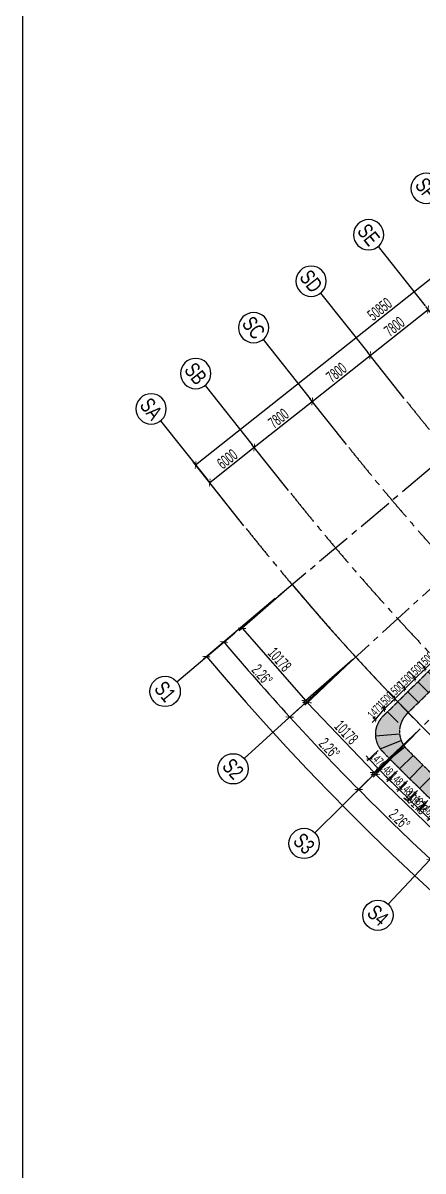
# Model space of a CAD drawing. Extents: x -668578 to 2331563, y -1202445 to 1620273.
# Drawn here: x 1772563 to 1814755, y 61994 to 183210 of the extents above; entities that cross this region are included whole.
import ezdxf
from ezdxf.enums import TextEntityAlignment as Align

# ---------------------------------------------------------------- set-up
doc = ezdxf.new("R2010")
doc.units = 0
doc.linetypes.add('CENTER2', pattern=[28.575000000000003, 19.05, -3.175, 3.175, -3.175])
doc.linetypes.add('DASH', pattern=[0.35, 0.25, -0.1])
doc.layers.get('0').update_dxf_attribs({"color": 8})
doc.layers.get('Defpoints').update_dxf_attribs({"color": 8})
for name, color, linetype in [('#填充层', 8, 'Continuous'), ('#幕墙线-平面', 8, 'Continuous'), ('#标注', 8, 'Continuous'), ('#轴线', 8, 'CENTER2'), ('C-SHET-SHBD', 8, 'Continuous'), ('dim', 8, 'Continuous')]:
    doc.layers.add(name, color=color, linetype=linetype)
doc.styles.add('JHZX', font='jrs.shx', dxfattribs={"width": 0.6, "bigfont": 'jhz.shx'})
doc.styles.add('XD2008', font='xd-hzs.shx', dxfattribs={"width": 0.7, "bigfont": 'xd-hztxt.shx'})
doc.dimstyles.new('JZBZ-300', dxfattribs={"dimscale": 300, "dimtxt": 3, "dimasz": 1.5, "dimexe": 1, "dimexo": 1, "dimgap": 0.5, "dimtad": 1, "dimdec": 0, "dimdsep": 46, "dimtxsty": 'JHZX', "dimblk1": 'ARCHTICK', "dimblk2": 'ARCHTICK', "dimsah": 1, "dimcen": 0, "dimclrd": 1, "dimclre": 1, "dimclrt": 2, "dimazin": 2, "dimtfac": 1, "dimtdec": 0, "dimtix": 1, "dimtmove": 0, "dimatfit": 3, "dimfxl": 0, "dimtolj": 1, "dimlwd": -1, "dimlwe": -1, "dimarcsym": 0})
doc.dimstyles.new('JZBZ-400', dxfattribs={"dimscale": 400, "dimtxt": 3, "dimasz": 1.5, "dimexe": 1, "dimexo": 1, "dimgap": 0.5, "dimtad": 1, "dimdec": 0, "dimdsep": 46, "dimtxsty": 'JHZX', "dimblk1": 'ARCHTICK', "dimblk2": 'ARCHTICK', "dimsah": 1, "dimcen": 0, "dimclrd": 1, "dimclre": 1, "dimclrt": 2, "dimazin": 2, "dimtfac": 1, "dimtdec": 0, "dimtix": 1, "dimtmove": 0, "dimatfit": 3, "dimfxl": 0, "dimtolj": 1, "dimlwd": -1, "dimlwe": -1, "dimarcsym": 0})

# ---------------------------------------------------------------- blocks, each defined once
blk = doc.blocks.new('_ARCHTICK')
at = {"color": 0, "linetype": 'ByBlock', "const_width": 0.15}
blk.add_lwpolyline([(-0.5, -0.5), (0.5, 0.5)], dxfattribs=at)
blk = doc.blocks.new('*D2939')
at = {"layer": '#标注', "ltscale": 300, "transparency": 16777216}
for p, q in [((-1772.791618300945, -1481.365197545436), (-9341.748198340536, -7862.657879242006)), ((165913.7732030131, -92055.65823940704), (164727.0996400029, -101884.2800072265))]:
    blk.add_line(p, q, dxfattribs=at)
blk.add_arc((197092.1482162317, 166179.1797920645), 269610.2124900237, 220.1338192809485, 263.1156299250187, dxfattribs=at)
at = {"layer": 'Defpoints', "color": 0, "ltscale": 300, "transparency": 16777216}
for p in [(197092.1482162317, 166179.1797920645), (-1466.975190824596, -1223.535190204158), (40379.67516651106, -53208.30268940322), (165961.7196095993, -91658.54220838404)]:
    blk.add_point(p, dxfattribs=at)
at = {"layer": '#标注', "ltscale": 300, "transparency": 16777216, "xscale": 600, "yscale": 600, "zscale": 600}
for p, rotation in [((-9035.931770864163, -7604.827871900749), 130.1338192809485), ((164775.0460465892, -101487.1639762035), 353.1156299250187)]:
    blk.add_blockref('_ARCHTICK', p, dxfattribs=dict(at, rotation=rotation))
at = {"layer": '#标注', "ltscale": 300, "transparency": 16777216, "insert": (69341.55334645722, -70334.48968467087), "char_height": 1200, "attachment_point": 5, "rotation": 331.6247246029835, "style": 'JHZX'}
blk.add_mtext('\\A1;42.98°', dxfattribs=at)
blk = doc.blocks.new('*D2940')
at = {"layer": '#标注', "ltscale": 300, "transparency": 16777216}
for p, q in [((-1772.791618300484, -1481.36519754543), (-7506.849633482343, -6315.677835194451)), ((5000.189665492991, -9200.414521944796), (-538.57667258722, -14257.29769759309))]:
    blk.add_line(p, q, dxfattribs=at)
blk.add_arc((197092.1482162338, 166179.1797920594), 267210.212490022, 220.1338192809474, 222.3960200208107, dxfattribs=at)
at = {"layer": 'Defpoints', "color": 0, "ltscale": 300, "transparency": 16777216}
for p in [(197092.1482162338, 166179.1797920594), (-1466.97519082413, -1223.535190204158), (-4916.603045474355, -8731.54621594742), (5295.590536857255, -8930.714085910235)]:
    blk.add_point(p, dxfattribs=at)
at = {"layer": '#标注', "ltscale": 300, "transparency": 16777216, "xscale": 600, "yscale": 600, "zscale": 600}
for p, rotation in [((-7201.03320600605, -6057.847827853118), 130.1338192809474), ((-243.1758012229147, -13987.59726155857), 312.3960200208107)]:
    blk.add_blockref('_ARCHTICK', p, dxfattribs=dict(at, rotation=rotation))
at = {"layer": '#标注', "ltscale": 300, "transparency": 16777216, "insert": (-3159.907442118553, -9529.429910433075), "char_height": 1200, "attachment_point": 5, "rotation": 311.2649196508791, "style": 'JHZX'}
blk.add_mtext('\\A1;2.26°', dxfattribs=at)
blk = doc.blocks.new('*D2941')
at = {"layer": '#标注', "ltscale": 300, "transparency": 16777216}
for p, q in [((5000.189665492993, -9200.414521945035), (-538.5766725871081, -14257.29769759332)), ((12072.5833482142, -16646.10089322484), (6737.741923779905, -21917.67247825932))]:
    blk.add_line(p, q, dxfattribs=at)
blk.add_arc((197092.1482162341, 166179.1797920626), 267210.2124900245, 222.3960200208112, 224.6582207606717, dxfattribs=at)
at = {"layer": 'Defpoints', "color": 0, "ltscale": 300, "transparency": 16777216}
for p in [(197092.1482162341, 166179.1797920626), (5295.590536857257, -8930.714085910467), (2145.011806966812, -16569.0395283744), (12357.10822418402, -16364.95040868967)]:
    blk.add_point(p, dxfattribs=at)
at = {"layer": '#标注', "ltscale": 300, "transparency": 16777216, "xscale": 600, "yscale": 600, "zscale": 600}
for p, rotation in [((-243.1758012228811, -13987.59726155869), 132.3960200208112), ((7022.266799749654, -21636.52199372415), 314.6582207606716)]:
    blk.add_blockref('_ARCHTICK', p, dxfattribs=dict(at, rotation=rotation))
at = {"layer": '#标注', "ltscale": 300, "transparency": 16777216, "insert": (3931.832874669648, -17296.96006303509), "char_height": 1200, "attachment_point": 5, "rotation": 313.52712039074146, "style": 'JHZX'}
blk.add_mtext('\\A1;2.26°', dxfattribs=at)
blk = doc.blocks.new('*D2925')
at = {"layer": '#标注', "ltscale": 300, "transparency": 16777216}
for p, q in [((12072.58334821419, -16646.10089322484), (6737.741923780196, -21917.67247825892)), ((19433.36113347262, -23806.81446511327), (14310.75987008788, -29284.85757341064))]:
    blk.add_line(p, q, dxfattribs=at)
blk.add_arc((197092.1482162357, 166179.1797920601), 267210.2124900233, 224.658220760671, 226.9204201115836, dxfattribs=at)
at = {"layer": 'Defpoints', "color": 0, "ltscale": 300, "transparency": 16777216}
for p in [(197092.1482162357, 166179.1797920601), (12357.10822418402, -16364.95040868968), (9510.48786645638, -24121.68294740164), (19706.56653418648, -23514.65216600406)]:
    blk.add_point(p, dxfattribs=at)
at = {"layer": '#标注', "ltscale": 300, "transparency": 16777216, "xscale": 600, "yscale": 600, "zscale": 600}
for p, rotation in [((7022.266799749959, -21636.52199372371), 134.658220760671), ((14583.96527080165, -28992.69527430135), 316.9204201115836)]:
    blk.add_blockref('_ARCHTICK', p, dxfattribs=dict(at, rotation=rotation))
at = {"layer": '#标注', "ltscale": 300, "transparency": 16777216, "insert": (11324.64851611382, -24778.50498167348), "char_height": 1200, "attachment_point": 5, "rotation": 315.7893204361273, "style": 'JHZX'}
blk.add_mtext('\\A1;2.26°', dxfattribs=at)
blk = doc.blocks.new('*D2967')
at = {"layer": '#标注', "ltscale": 300, "transparency": 16777216}
for p, q in [((-10181.7225007313, 12646.32516724338), (29647.64047874946, 44258.73324775231)), ((34745.41326759261, 37835.90578466697), (29398.96863544162, 44572.04190442473)), ((-5083.949711888151, 6223.497704158042), (-10430.39434403914, 12959.63382391581))]:
    blk.add_line(p, q, dxfattribs=at)
at = {"layer": 'Defpoints', "color": 0, "ltscale": 300, "transparency": 16777216}
for p in [(29647.64047874946, 44258.73324775231), (34994.08511090045, 37522.59712799455), (-4835.277868580306, 5910.189047485619)]:
    blk.add_point(p, dxfattribs=at)
at = {"layer": '#标注', "ltscale": 300, "transparency": 16777216, "xscale": 600, "yscale": 600, "zscale": 600}
for p, rotation in [((29647.64047874946, 44258.73324775231), 38.4388923763239), ((-10181.7225007313, 12646.32516724338), 218.4388923763239)]:
    blk.add_blockref('_ARCHTICK', p, dxfattribs=dict(at, rotation=rotation))
at = {"layer": '#标注', "ltscale": 300, "transparency": 16777216, "insert": (9235.615302393393, 29079.1465208427), "char_height": 1200, "attachment_point": 5, "rotation": 38.4388923763239, "style": 'JHZX'}
blk.add_mtext('\\A1;50850', dxfattribs=at)
blk = doc.blocks.new('*D2968')
at = {"layer": '#标注', "ltscale": 300, "transparency": 16777216}
for p, q in [((-384.3198618018578, 9953.575353775379), (-4238.733434107507, 14809.85953350085)), ((-8689.691440885956, 10766.47322721086), (-3990.061590799665, 14496.55087682843)), ((-5083.949711888148, 6223.497704157811), (-8938.363284193798, 11079.78188388328))]:
    blk.add_line(p, q, dxfattribs=at)
at = {"layer": 'Defpoints', "color": 0, "ltscale": 300, "transparency": 16777216}
for p in [(-3990.061590799665, 14496.55087682843), (-135.6480184940156, 9640.266697102954), (-4835.277868580306, 5910.189047485386)]:
    blk.add_point(p, dxfattribs=at)
at = {"layer": '#标注', "ltscale": 300, "transparency": 16777216, "xscale": 600, "yscale": 600, "zscale": 600}
for p, rotation in [((-3990.061590799665, 14496.55087682843), 38.43889237632348), ((-8689.691440885956, 10766.47322721086), 218.4388923763235)]:
    blk.add_blockref('_ARCHTICK', p, dxfattribs=dict(at, rotation=rotation))
at = {"layer": '#标注', "ltscale": 300, "transparency": 16777216, "insert": (-6837.220202458495, 13258.12936536449), "char_height": 1200, "attachment_point": 5, "rotation": 38.43889237632347, "style": 'JHZX'}
blk.add_mtext('\\A1;6000', dxfattribs=at)
blk = doc.blocks.new('*D2969')
at = {"layer": '#标注', "ltscale": 300, "transparency": 16777216}
for p, q in [((5725.198943310833, 14802.67629827859), (1870.785371005606, 19658.96047800357)), ((-3990.061590799243, 14496.55087682793), (2119.457214313446, 19345.65182133114)), ((-384.3198618018578, 9953.575353775383), (-4238.733434107084, 14809.85953350035))]:
    blk.add_line(p, q, dxfattribs=at)
at = {"layer": 'Defpoints', "color": 0, "ltscale": 300, "transparency": 16777216}
for p in [(2119.457214313446, 19345.65182133114), (5973.870786618674, 14489.36764160617), (-135.6480184940165, 9640.266697102956)]:
    blk.add_point(p, dxfattribs=at)
at = {"layer": '#标注', "ltscale": 300, "transparency": 16777216, "xscale": 600, "yscale": 600, "zscale": 600}
for p, rotation in [((2119.457214313446, 19345.65182133114), 38.43889237632329), ((-3990.061590799243, 14496.55087682793), 218.4388923763233)]:
    blk.add_blockref('_ARCHTICK', p, dxfattribs=dict(at, rotation=rotation))
at = {"layer": '#标注', "ltscale": 300, "transparency": 16777216, "insert": (-1432.645874858579, 17547.71866242438), "char_height": 1200, "attachment_point": 5, "rotation": 38.43889237632329, "style": 'JHZX'}
blk.add_mtext('\\A1;7800', dxfattribs=at)
blk = doc.blocks.new('*D2970')
at = {"layer": '#标注', "ltscale": 300, "transparency": 16777216}
for p, q in [((11834.71774842329, 19651.77724278179), (7980.304176116138, 24508.061422509)), ((2119.457214311526, 19345.65182133337), (8228.976019423986, 24194.75276583658)), ((5725.198943310824, 14802.67629827858), (1870.785371003678, 19658.96047800579))]:
    blk.add_line(p, q, dxfattribs=at)
at = {"layer": 'Defpoints', "color": 0, "ltscale": 300, "transparency": 16777216}
for p in [(8228.976019423986, 24194.75276583658), (12083.38959173113, 19338.46858610937), (5973.870786618671, 14489.36764160616)]:
    blk.add_point(p, dxfattribs=at)
at = {"layer": '#标注', "ltscale": 300, "transparency": 16777216, "xscale": 600, "yscale": 600, "zscale": 600}
for p, rotation in [((8228.976019423986, 24194.75276583658), 38.43889237632435), ((2119.457214311526, 19345.65182133337), 218.4388923763243)]:
    blk.add_blockref('_ARCHTICK', p, dxfattribs=dict(at, rotation=rotation))
at = {"layer": '#标注', "ltscale": 300, "transparency": 16777216, "insert": (4676.872930252057, 22396.81960692981), "char_height": 1200, "attachment_point": 5, "rotation": 38.438892376324354, "style": 'JHZX'}
blk.add_mtext('\\A1;7800', dxfattribs=at)
blk = doc.blocks.new('*D2971')
at = {"layer": '#标注', "ltscale": 300, "transparency": 16777216}
for p, q in [((17944.23655353458, 24500.87818728408), (14089.82298122892, 29357.16236700961)), ((8228.976019425238, 24194.7527658349), (14338.49482453676, 29043.85371033718)), ((11834.71774842306, 19651.7772427818), (7980.304176117395, 24508.06142250733))]:
    blk.add_line(p, q, dxfattribs=at)
at = {"layer": 'Defpoints', "color": 0, "ltscale": 300, "transparency": 16777216}
for p in [(14338.49482453676, 29043.85371033718), (18192.90839684242, 24187.56953061165), (12083.3895917309, 19338.46858610937)]:
    blk.add_point(p, dxfattribs=at)
at = {"layer": '#标注', "ltscale": 300, "transparency": 16777216, "xscale": 600, "yscale": 600, "zscale": 600}
for p, rotation in [((14338.49482453676, 29043.85371033718), 38.43889237632325), ((8228.976019425238, 24194.7527658349), 218.4388923763233)]:
    blk.add_blockref('_ARCHTICK', p, dxfattribs=dict(at, rotation=rotation))
at = {"layer": '#标注', "ltscale": 300, "transparency": 16777216, "insert": (10786.39173536532, 27245.9205514309), "char_height": 1200, "attachment_point": 5, "rotation": 38.43889237632325, "style": 'JHZX'}
blk.add_mtext('\\A1;7800', dxfattribs=at)
blk = doc.blocks.new('*U2924')
at = {"linetype": 'ByBlock'}
blk.add_line((-8.960830237663566e-17, -20), (0, 0), dxfattribs=at)
blk.add_circle((0, -24), 4, dxfattribs=at)
at = {"color": 253, "linetype": 'ByBlock', "style": 'JHZX', "width": 0.75}
blk.add_attdef('AXES', text='', height=4, dxfattribs=at).set_placement((0, -24), align=Align.MIDDLE_CENTER)
blk = doc.blocks.new('*U2976')
at = {"linetype": 'ByBlock'}
blk.add_line((20, 4.898587196589413e-16), (0, 0), dxfattribs=at)
blk.add_circle((24, 0), 4, dxfattribs=at)
at = {"color": 253, "linetype": 'ByBlock', "style": 'JHZX', "width": 0.75}
blk.add_attdef('AXES', text='', height=4, dxfattribs=at).set_placement((23.99999999999997, 0), align=Align.MIDDLE_CENTER)
blk = doc.blocks.new('*D2993')
at = {"layer": '#标注', "transparency": 16777216}
for p, q in [((-148086.3269774891, 997.371391542416), (-153163.7283175639, -3825.436480834556)), ((-152873.7079118185, -3549.958415915971), (-145864.1566669238, -10929.54015044832)), ((-141076.7757325943, -6382.210342989929), (-146154.1770726692, -11205.0182153669))]:
    blk.add_line(p, q, dxfattribs=at)
at = {"layer": 'Defpoints', "color": 0, "transparency": 16777216}
for p in [(-147796.3065717437, 1272.849456460986), (-140786.7553268489, -6106.732278071358), (-145864.1566669238, -10929.54015044832)]:
    blk.add_point(p, dxfattribs=at)
at = {"layer": '#标注', "transparency": 16777216, "xscale": 600, "yscale": 600, "zscale": 600}
for p, rotation in [((-152873.7079118185, -3549.958415915971), 133.526908208765), ((-145864.1566669238, -10929.54015044832), 313.526908208765)]:
    blk.add_blockref('_ARCHTICK', p, dxfattribs=dict(at, rotation=rotation))
at = {"layer": '#标注', "transparency": 16777216, "insert": (-148788.8914778804, -6688.793153344988), "char_height": 1200, "attachment_point": 5, "rotation": 313.52690820876495, "style": 'JHZX'}
blk.add_mtext('\\A1;10178', dxfattribs=at)
blk = doc.blocks.new('*D3024')
at = {"layer": '#标注', "transparency": 16777216}
for p, q in [((-141065.6748181602, -6393.444533419213), (-145948.7319096673, -11412.92992368803)), ((-145669.812418356, -11126.21766834019), (-138374.4067133897, -18223.33615624735)), ((-133770.269113194, -13490.56302132637), (-138653.326204701, -18510.04841159519))]:
    blk.add_line(p, q, dxfattribs=at)
at = {"layer": 'Defpoints', "color": 0, "transparency": 16777216}
for p in [(-140786.7553268489, -6106.732278071373), (-133491.3496218827, -13203.85076597853), (-138374.4067133897, -18223.33615624735)]:
    blk.add_point(p, dxfattribs=at)
at = {"layer": '#标注', "transparency": 16777216, "xscale": 600, "yscale": 600, "zscale": 600}
for p, rotation in [((-145669.812418356, -11126.21766834019), 135.7893196351563), ((-138374.4067133897, -18223.33615624735), 315.7893196351563)]:
    blk.add_blockref('_ARCHTICK', p, dxfattribs=dict(at, rotation=rotation))
at = {"layer": '#标注', "transparency": 16777216, "insert": (-141464.2705832503, -14101.35240159808), "char_height": 1200, "attachment_point": 5, "rotation": 315.7893196351563, "style": 'JHZX'}
blk.add_mtext('\\A1;10178', dxfattribs=at)
blk = doc.blocks.new('*D3025')
at = {"layer": '#标注', "transparency": 16777216}
for p, q in [((-154809.772258983, 8659.549280158753), (-160073.5850732524, 4040.918011222879)), ((-159772.9168719596, 4304.733539066365), (-153060.1193860166, -3345.78181247483)), ((-148096.97477304, 1009.033928617573), (-153360.7875873094, -3609.597340318316))]:
    blk.add_line(p, q, dxfattribs=at)
at = {"layer": 'Defpoints', "color": 0, "transparency": 16777216}
for p in [(-154509.1040576901, 8923.36480800224), (-147796.3065717472, 1272.849456461045), (-153060.1193860166, -3345.78181247483)]:
    blk.add_point(p, dxfattribs=at)
at = {"layer": '#标注', "transparency": 16777216, "xscale": 600, "yscale": 600, "zscale": 600}
for p, rotation in [((-159772.9168719596, 4304.733539066365), 131.2647100337552), ((-153060.1193860166, -3345.78181247483), 311.2647100337553)]:
    blk.add_blockref('_ARCHTICK', p, dxfattribs=dict(at, rotation=rotation))
at = {"layer": '#标注', "transparency": 16777216, "insert": (-155815.1817264024, 1007.106918982725), "char_height": 1200, "attachment_point": 5, "rotation": 311.26471003375525, "style": 'JHZX'}
blk.add_mtext('\\A1;10178', dxfattribs=at)
blk = doc.blocks.new('A3文本框')
at = {"layer": 'Defpoints', "ltscale": 500}
blk.add_lwpolyline([(9.999999999997272, -9.999999999998181), (-420.0000000000173, -9.999999999998181), (-420.0000000000173, 297.0000000000127), (9.999999999997272, 297.0000000000127)], close=True, dxfattribs=at)
at = {"layer": 'C-SHET-SHBD', "style": 'XD2008', "width": 0.7}
for tag, height, p in [('子项名称', 4.5, (-37.48932049999985, 35.4120334268755)), ('图名', 4.5, (-37.48932049999985, 24.2692238739146)), ('比例', 3, (-56.3001431233015, 8.254638809770768)), ('MQJD-01', 3, (-13.24466025000038, 2.272258786729253))]:
    blk.add_attdef(tag, text='', height=height, dxfattribs=at).set_placement(p, align=Align.CENTER)
blk = doc.blocks.new('*U578')
at = {"layer": '#幕墙线-平面', "ltscale": 300}
blk.add_lwpolyline([(0, 0), (-1.816715666791424e-10, 1600.000000174814)], dxfattribs=at)
blk = doc.blocks.new('*U579')
at = {"layer": '#幕墙线-平面', "color": 0, "linetype": 'ByBlock', "lineweight": -2, "transparency": 16777216, "rotation": 224.6582207606642}
for p in [(1841957.539847773, 141058.4325791571), (1840890.571562886, 140004.1182621503), (1839823.603277999, 138949.8039451436), (1838756.634993112, 137895.4896281369), (1836622.698423338, 135786.8609941234), (1837689.666708225, 136841.1753111302), (1835555.730138451, 134732.5466771167), (1834488.761853564, 133678.2323601099), (1833421.793568677, 132623.9180431032), (1832354.82528379, 131569.6037260965), (1831287.856998903, 130515.2894090898), (1830220.888714016, 129460.975092083), (1828086.952144242, 127352.3464580696), (1829153.920429129, 128406.6607750763), (1827019.983859355, 126298.0321410629), (1825953.015574468, 125243.7178240561), (1824886.047289581, 124189.4035070494), (1823819.079004694, 123135.0891900427), (1822752.110719807, 122080.7748730359), (1821685.14243492, 121026.4605560292), (1819551.205865147, 118917.8319220158), (1820618.174150033, 119972.1462390225), (1818484.23758026, 117863.517605009), (1817417.269295373, 116809.2032880023), (1816350.301010486, 115754.8889709956), (1815283.332725599, 114700.5746539888), (1814216.364440712, 113646.2603369821), (1812082.427870938, 111537.6317029686), (1813149.396155825, 112591.9460199754), (1811015.459586051, 110483.3173859619)]:
    blk.add_blockref('*U578', p, dxfattribs=at)
blk = doc.blocks.new('*U580')
at = {"layer": '#幕墙线-平面', "ltscale": 300}
blk.add_lwpolyline([(-0.1543572434305635, 4.529272507047821e-08), (-0.1466569537498117, 1999.9908844331)], dxfattribs=at)
blk = doc.blocks.new('*U581')
at = {"layer": '#幕墙线-平面', "color": 0, "linetype": 'ByBlock', "lineweight": -2, "transparency": 16777216}
for p, rotation in [((1812294.259793856, 104463.5122714457), 314.9815028093944), ((1813344.250139698, 103418.75341517), 315.3046809965135), ((1814400.116738164, 102379.9336423642), 315.6278591836325)]:
    blk.add_blockref('*U580', p, dxfattribs=dict(at, rotation=rotation))
blk = doc.blocks.new('*D622')
at = {"layer": '#标注', "ltscale": 300, "transparency": 16777216}
for p, q in [((1809085.156648733, 105493.0846876228), (1808775.339884607, 105819.4488594719)), ((1810016.901792211, 106377.5882276609), (1808867.580534167, 105286.5401782057)), ((1809085.156648733, 105493.0846876228), (1810101.139501322, 104422.83788147)), ((1811032.8846448, 105307.3414215079), (1809883.563386756, 104216.2933720528)), ((1810101.139501322, 104422.83788147), (1810410.956265448, 104096.4737096209))]:
    blk.add_line(p, q, dxfattribs=at)
at = {"layer": 'Defpoints', "color": 0, "ltscale": 300, "transparency": 16777216}
for p in [(1810234.477906777, 106584.132737078), (1811250.460759366, 105513.885930925), (1810101.139501322, 104422.83788147)]:
    blk.add_point(p, dxfattribs=at)
at = {"layer": '#标注', "ltscale": 300, "transparency": 16777216, "xscale": 450, "yscale": 450, "zscale": 450}
for p, rotation in [((1809085.156648733, 105493.0846876228), 313.5100419603713), ((1810101.139501322, 104422.83788147), 133.5100419603713)]:
    blk.add_blockref('_ARCHTICK', p, dxfattribs=dict(at, rotation=rotation))
at = {"layer": '#标注', "ltscale": 300, "transparency": 16777216, "insert": (1810028.30030416, 105371.0503033806), "char_height": 900, "attachment_point": 5, "rotation": 313.5100419603713, "style": 'JHZX'}
blk.add_mtext('\\A1;1476', dxfattribs=at)
blk = doc.blocks.new('*D623')
at = {"layer": '#标注', "ltscale": 300, "transparency": 16777216}
for p, q in [((1810121.487162289, 104395.4903326392), (1809804.79163706, 104715.1838488381)), ((1811037.336332917, 105302.7509413977), (1809908.35815149, 104184.3599824862)), ((1810121.487162289, 104395.4903326392), (1811163.526989837, 103343.5860588204)), ((1812079.376160465, 104250.8466675789), (1810950.397979038, 103132.4557086674)), ((1811163.526989837, 103343.5860588204), (1811480.222515067, 103023.8925426214))]:
    blk.add_line(p, q, dxfattribs=at)
at = {"layer": 'Defpoints', "color": 0, "ltscale": 300, "transparency": 16777216}
for p in [(1811250.465343716, 105513.8812915507), (1812292.505171264, 104461.9770177319), (1811163.526989837, 103343.5860588204)]:
    blk.add_point(p, dxfattribs=at)
at = {"layer": '#标注', "ltscale": 300, "transparency": 16777216, "xscale": 450, "yscale": 450, "zscale": 450}
for p, rotation in [((1810121.487162289, 104395.4903326392), 314.730084983096), ((1811163.526989837, 103343.5860588204), 134.730084983096)]:
    blk.add_blockref('_ARCHTICK', p, dxfattribs=dict(at, rotation=rotation))
at = {"layer": '#标注', "ltscale": 300, "transparency": 16777216, "insert": (1811068.765097662, 104291.7988960356), "char_height": 900, "attachment_point": 5, "rotation": 314.73008498309605, "style": 'JHZX'}
blk.add_mtext('\\A1;1481', dxfattribs=at)
blk = doc.blocks.new('*D624')
at = {"layer": '#标注', "ltscale": 300, "transparency": 16777216}
for p, q in [((1812081.069251141, 104249.1511459915), (1810961.095363885, 103121.8146993567)), ((1811172.531284007, 103334.640571097), (1810853.292476397, 103651.7944512806)), ((1811172.531284007, 103334.640571097), (1812223.332906046, 102290.7016645859)), ((1813131.87087318, 103205.2122394803), (1812011.896985924, 102077.8757928455)), ((1812223.332906046, 102290.7016645859), (1812542.571713657, 101973.5477844023))]:
    blk.add_line(p, q, dxfattribs=at)
at = {"layer": 'Defpoints', "color": 0, "ltscale": 300, "transparency": 16777216}
for p in [(1812292.505171264, 104461.9770177319), (1813343.306793303, 103418.0381112207), (1812223.332906046, 102290.7016645859)]:
    blk.add_point(p, dxfattribs=at)
at = {"layer": '#标注', "ltscale": 300, "transparency": 16777216, "xscale": 450, "yscale": 450, "zscale": 450}
for p, rotation in [((1811172.531284007, 103334.640571097), 315.1877097538327), ((1812223.332906046, 102290.7016645859), 135.1877097538328)]:
    blk.add_blockref('_ARCHTICK', p, dxfattribs=dict(at, rotation=rotation))
at = {"layer": '#标注', "ltscale": 300, "transparency": 16777216, "insert": (1812120.803935272, 103238.3228613221), "char_height": 900, "attachment_point": 5, "rotation": 315.18770975383273, "style": 'JHZX'}
blk.add_mtext('\\A1;1481', dxfattribs=at)
blk = doc.blocks.new('*D625')
at = {"layer": '#标注', "ltscale": 300, "transparency": 16777216}
for p, q in [((1813132.113500382, 103203.3431887884), (1812018.515294555, 102069.7083233994)), ((1812228.747572267, 102283.7232514024), (1811907.725180263, 102599.0716679702)), ((1812228.747572267, 102283.7232514024), (1813285.420013672, 101245.7271815727)), ((1814188.785941787, 102165.3471189587), (1813075.18773596, 101031.7122535697)), ((1813285.420013672, 101245.7271815727), (1813606.442405676, 100930.378765005))]:
    blk.add_line(p, q, dxfattribs=at)
at = {"layer": 'Defpoints', "color": 0, "ltscale": 300, "transparency": 16777216}
for p in [(1813342.345778094, 103417.3581167914), (1814399.018219499, 102379.3620469617), (1813285.420013672, 101245.7271815727)]:
    blk.add_point(p, dxfattribs=at)
at = {"layer": '#标注', "ltscale": 300, "transparency": 16777216, "xscale": 450, "yscale": 450, "zscale": 450}
for p, rotation in [((1812228.747572267, 102283.7232514024), 315.510844034409), ((1813285.420013672, 101245.7271815727), 135.510844034409)]:
    blk.add_blockref('_ARCHTICK', p, dxfattribs=dict(at, rotation=rotation))
at = {"layer": '#标注', "ltscale": 300, "transparency": 16777216, "insert": (1813177.548348393, 102192.7550724935), "char_height": 900, "attachment_point": 5, "rotation": 315.510844034409, "style": 'JHZX'}
blk.add_mtext('\\A1;1481', dxfattribs=at)
blk = doc.blocks.new('*D626')
at = {"layer": '#标注', "ltscale": 300, "transparency": 16777216}
for p, q in [((1814189.039106067, 102163.4794663426), (1813081.852001638, 101023.5822394693)), ((1813290.873950128, 101238.7794166099), (1812968.078184417, 101552.3123393455)), ((1813290.873950128, 101238.7794166099), (1814353.383601556, 100206.7591987702)), ((1815251.548757495, 101131.4592485029), (1814144.361653066, 99991.56202162954)), ((1814353.383601556, 100206.7591987702), (1814676.179367267, 99893.22627603472))]:
    blk.add_line(p, q, dxfattribs=at)
at = {"layer": 'Defpoints', "color": 0, "ltscale": 300, "transparency": 16777216}
for p in [(1814398.061054558, 102378.6766434832), (1815460.570705985, 101346.6564256435), (1814353.383601556, 100206.7591987702)]:
    blk.add_point(p, dxfattribs=at)
at = {"layer": '#标注', "ltscale": 300, "transparency": 16777216, "xscale": 450, "yscale": 450, "zscale": 450}
for p, rotation in [((1813290.873950128, 101238.7794166099), 315.8339783149872), ((1814353.383601556, 100206.7591987702), 135.8339783149873)]:
    blk.add_blockref('_ARCHTICK', p, dxfattribs=dict(at, rotation=rotation))
at = {"layer": '#标注', "ltscale": 300, "transparency": 16777216, "insert": (1814240.172672823, 101153.1636619716), "char_height": 900, "attachment_point": 5, "rotation": 315.83397831498723, "style": 'JHZX'}
blk.add_mtext('\\A1;1481', dxfattribs=at)
blk = doc.blocks.new('*D627')
at = {"layer": '#标注', "ltscale": 300, "transparency": 16777216}
for p, q in [((1815251.8124508, 101129.5930533662), (1814151.071663821, 99983.46972146456)), ((1814358.876634775, 100199.8423030146), (1814034.31776245, 100511.5497594462)), ((1814358.876634775, 100199.8423030146), (1815427.18970122, 99173.83076240052)), ((1816320.125517244, 100103.5815127519), (1815219.384730265, 98957.45818085049)), ((1815427.18970122, 99173.83076240052), (1815751.748573545, 98862.12330596882))]:
    blk.add_line(p, q, dxfattribs=at)
at = {"layer": 'Defpoints', "color": 0, "ltscale": 300, "transparency": 16777216}
for p in [(1815459.617421754, 101345.9656349162), (1816527.930488199, 100319.9540943019), (1815427.18970122, 99173.83076240052)]:
    blk.add_point(p, dxfattribs=at)
at = {"layer": '#标注', "ltscale": 300, "transparency": 16777216, "xscale": 450, "yscale": 450, "zscale": 450}
for p, rotation in [((1814358.876634775, 100199.8423030146), 316.1571125955715), ((1815427.18970122, 99173.83076240052), 136.1571125955715)]:
    blk.add_blockref('_ARCHTICK', p, dxfattribs=dict(at, rotation=rotation))
at = {"layer": '#标注', "ltscale": 300, "transparency": 16777216, "insert": (1815308.643109906, 100119.5816958075), "char_height": 900, "attachment_point": 5, "rotation": 316.1571125955715, "style": 'JHZX'}
blk.add_mtext('\\A1;1481', dxfattribs=at)
blk = doc.blocks.new('*D742')
at = {"layer": '#标注', "ltscale": 300, "transparency": 16777216}
for p, q in [((1816034.006715592, 116074.9794562507), (1816354.097201059, 116391.2737513527)), ((1815072.469861821, 114913.9683101703), (1814756.175566715, 115234.0587956399)), ((1816034.006715592, 116074.9794562507), (1814967.038430117, 115020.6651386624)), ((1816139.438147296, 115968.2826277586), (1815823.143852191, 116288.3731132281)), ((1814967.038430117, 115020.6651386624), (1814646.947944651, 114704.3708435604))]:
    blk.add_line(p, q, dxfattribs=at)
at = {"layer": 'Defpoints', "color": 0, "ltscale": 300, "transparency": 16777216}
for p in [(1816350.301010698, 115754.8889707811), (1814967.038430117, 115020.6651386624), (1815283.332725222, 114700.5746531929)]:
    blk.add_point(p, dxfattribs=at)
at = {"layer": '#标注', "ltscale": 300, "transparency": 16777216, "xscale": 450, "yscale": 450, "zscale": 450}
for p, rotation in [((1816034.006715592, 116074.9794562507), 224.6582207606617), ((1814967.038430117, 115020.6651386624), 44.65822076066172)]:
    blk.add_blockref('_ARCHTICK', p, dxfattribs=dict(at, rotation=rotation))
at = {"layer": '#标注', "ltscale": 300, "transparency": 16777216, "insert": (1815078.796846052, 115974.6096114115), "char_height": 900, "attachment_point": 5, "rotation": 44.65822076066172, "style": 'JHZX'}
blk.add_mtext('\\A1;1500', dxfattribs=at)
blk = doc.blocks.new('*D743')
at = {"layer": '#标注', "ltscale": 300, "transparency": 16777216}
for p, q in [((1815072.469862413, 114913.9683107479), (1814756.175567308, 115234.0587962174)), ((1814967.038430709, 115020.66513924), (1815287.128916175, 115336.959434342)), ((1813900.070145234, 113966.3508216515), (1813579.979659767, 113650.0565265495)), ((1814005.501576938, 113859.6539931594), (1813689.207281832, 114179.744478629)), ((1814967.038430709, 115020.66513924), (1813900.070145234, 113966.3508216515))]:
    blk.add_line(p, q, dxfattribs=at)
at = {"layer": 'Defpoints', "color": 0, "ltscale": 300, "transparency": 16777216}
for p in [(1813900.070145234, 113966.3508216515), (1815283.332725814, 114700.5746537704), (1814216.364440339, 113646.260336182)]:
    blk.add_point(p, dxfattribs=at)
at = {"layer": '#标注', "ltscale": 300, "transparency": 16777216, "xscale": 450, "yscale": 450, "zscale": 450}
for p, rotation in [((1814967.038430709, 115020.66513924), 224.658220760668), ((1813900.070145234, 113966.3508216515), 44.65822076066798)]:
    blk.add_blockref('_ARCHTICK', p, dxfattribs=dict(at, rotation=rotation))
at = {"layer": '#标注', "ltscale": 300, "transparency": 16777216, "insert": (1814011.828561169, 114920.2952944005), "char_height": 900, "attachment_point": 5, "rotation": 44.65822076066798, "style": 'JHZX'}
blk.add_mtext('\\A1;1500', dxfattribs=at)
blk = doc.blocks.new('*D744')
at = {"layer": '#标注', "ltscale": 300, "transparency": 16777216}
for p, q in [((1813900.070145826, 113966.3508222291), (1812833.10186035, 112912.0365046407)), ((1814005.50157753, 113859.653993737), (1813689.207282424, 114179.7444792065)), ((1813900.070145826, 113966.3508222291), (1814220.160631292, 114282.6451173311)), ((1812833.10186035, 112912.0365046407), (1812513.011374884, 112595.7422095387)), ((1812938.533292055, 112805.3396761486), (1812622.238996949, 113125.4301616182))]:
    blk.add_line(p, q, dxfattribs=at)
at = {"layer": 'Defpoints', "color": 0, "ltscale": 300, "transparency": 16777216}
for p in [(1812833.10186035, 112912.0365046407), (1814216.364440931, 113646.2603367595), (1813149.396155456, 112591.9460191712)]:
    blk.add_point(p, dxfattribs=at)
at = {"layer": '#标注', "ltscale": 300, "transparency": 16777216, "xscale": 450, "yscale": 450, "zscale": 450}
for p, rotation in [((1813900.070145826, 113966.3508222291), 224.658220760668), ((1812833.10186035, 112912.0365046407), 44.65822076066798)]:
    blk.add_blockref('_ARCHTICK', p, dxfattribs=dict(at, rotation=rotation))
at = {"layer": '#标注', "ltscale": 300, "transparency": 16777216, "insert": (1812944.860276285, 113865.9809773896), "char_height": 900, "attachment_point": 5, "rotation": 44.65822076066798, "style": 'JHZX'}
blk.add_mtext('\\A1;1500', dxfattribs=at)
blk = doc.blocks.new('*D745')
at = {"layer": '#标注', "ltscale": 300, "transparency": 16777216}
for p, q in [((1812833.101860944, 112912.0365052184), (1811766.133575468, 111857.7221876299)), ((1812938.533292647, 112805.3396767263), (1812622.238997542, 113125.4301621957)), ((1812833.101860944, 112912.0365052184), (1813153.19234641, 113228.3308003204)), ((1811766.133575468, 111857.7221876299), (1811446.043090002, 111541.4278925279)), ((1811871.565007172, 111751.0253591378), (1811555.270712066, 112071.1158446072))]:
    blk.add_line(p, q, dxfattribs=at)
at = {"layer": 'Defpoints', "color": 0, "ltscale": 300, "transparency": 16777216}
for p in [(1811766.133575468, 111857.7221876299), (1812082.427870573, 111537.6317021605), (1813149.396156049, 112591.9460197489)]:
    blk.add_point(p, dxfattribs=at)
at = {"layer": '#标注', "ltscale": 300, "transparency": 16777216, "xscale": 450, "yscale": 450, "zscale": 450}
for p, rotation in [((1812833.101860944, 112912.0365052184), 224.6582207606617), ((1811766.133575468, 111857.7221876299), 44.65822076066172)]:
    blk.add_blockref('_ARCHTICK', p, dxfattribs=dict(at, rotation=rotation))
at = {"layer": '#标注', "ltscale": 300, "transparency": 16777216, "insert": (1811877.891991403, 112811.6666603789), "char_height": 900, "attachment_point": 5, "rotation": 44.65822076066172, "style": 'JHZX'}
blk.add_mtext('\\A1;1500', dxfattribs=at)
blk = doc.blocks.new('*D746')
at = {"layer": '#标注', "ltscale": 300, "transparency": 16777216}
for p, q in [((1811766.133576061, 111857.7221882074), (1810699.165290585, 110803.407870619)), ((1811871.565007764, 111751.0253597156), (1811555.270712659, 112071.1158451849)), ((1811766.133576061, 111857.7221882074), (1812086.224061527, 112174.0164833094)), ((1810699.165290585, 110803.407870619), (1810379.074805119, 110487.113575517)), ((1810804.596722289, 110696.7110421271), (1810488.302427184, 111016.8015275964))]:
    blk.add_line(p, q, dxfattribs=at)
at = {"layer": 'Defpoints', "color": 0, "ltscale": 300, "transparency": 16777216}
for p in [(1812082.427871166, 111537.6317027382), (1810699.165290585, 110803.407870619), (1811015.45958569, 110483.3173851498)]:
    blk.add_point(p, dxfattribs=at)
at = {"layer": '#标注', "ltscale": 300, "transparency": 16777216, "xscale": 450, "yscale": 450, "zscale": 450}
for p, rotation in [((1811766.133576061, 111857.7221882074), 224.6582207606617), ((1810699.165290585, 110803.407870619), 44.65822076066172)]:
    blk.add_blockref('_ARCHTICK', p, dxfattribs=dict(at, rotation=rotation))
at = {"layer": '#标注', "ltscale": 300, "transparency": 16777216, "insert": (1810810.92370652, 111757.3523433681), "char_height": 900, "attachment_point": 5, "rotation": 44.65822076066172, "style": 'JHZX'}
blk.add_mtext('\\A1;1500', dxfattribs=at)
blk = doc.blocks.new('*D747')
at = {"layer": '#标注', "ltscale": 300, "transparency": 16777216}
for p, q in [((1810664.819169708, 110789.3037281871), (1809697.749559849, 109681.1049539596)), ((1810789.423530638, 110680.5677382965), (1810438.783114656, 110986.5540813338)), ((1810664.819169708, 110789.3037281871), (1810960.694699428, 111128.3578107652)), ((1809697.749559849, 109681.1049539596), (1809401.874030129, 109342.0508713817)), ((1809822.353920779, 109572.3689640689), (1809471.713504797, 109878.3553071063))]:
    blk.add_line(p, q, dxfattribs=at)
at = {"layer": 'Defpoints', "color": 0, "ltscale": 300, "transparency": 16777216}
for p in [(1811015.45958569, 110483.3173851497), (1809697.749559849, 109681.1049539596), (1810048.389975831, 109375.1186109221)]:
    blk.add_point(p, dxfattribs=at)
at = {"layer": '#标注', "ltscale": 300, "transparency": 16777216, "xscale": 450, "yscale": 450, "zscale": 450}
for p, rotation in [((1810664.819169708, 110789.3037281871), 228.8904243469588), ((1809697.749559849, 109681.1049539596), 48.8904243469588)]:
    blk.add_blockref('_ARCHTICK', p, dxfattribs=dict(at, rotation=rotation))
at = {"layer": '#标注', "ltscale": 300, "transparency": 16777216, "insert": (1809729.212254675, 110629.705047367), "char_height": 900, "attachment_point": 5, "rotation": 48.89042434695881, "style": 'JHZX'}
blk.add_mtext('\\A1;1471', dxfattribs=at)
blk = doc.blocks.new('A$Caccc0cd0')
at = {"layer": '#标注'}
for p1, p2, distance, picture, middle in [((-154509.1040576901, 8923.36480800224), (-147796.3065717472, 1272.849456461045), -7002.819442343122, '*D3025', (-155815.1817264024, 1007.106918982725)), ((-147796.3065717437, 1272.849456460986), (-140786.7553268489, -6106.732278071358), -7002.819442342886, '*D2993', (-148788.8914778804, -6688.793153344988)), ((-140786.7553268489, -6106.732278071373), (-133491.3496218827, -13203.85076597854), -7002.8194423417035, '*D3024', (-141464.2705832503, -14101.35240159808))]:
    dim = blk.add_aligned_dim(p1=p1, p2=p2, distance=distance, dimstyle='JZBZ-400', override={"dimclrd": 256, "dimclre": 256, "dimclrt": 256}, dxfattribs=at)
    dim.commit()
    dim.dimension.update_dxf_attribs({"geometry": picture, "text_midpoint": middle})
blk = doc.blocks.new('DSGDFG')
at = {"layer": '#标注', "ltscale": 300}
blk.add_arc((197092.151355247, 166179.1920613433), 257800.0000000007, 220.1360728823768, 263.1156295571803, dxfattribs=at)
at = {"layer": '#轴线', "ltscale": 200}
for p, q in [((-1466.975190822734, -1223.535190204857), (52211.62358048721, 44032.22045865774)), ((5300.728111918317, -8926.023199994816), (57145.9930844896, 38408.60551946171)), ((62298.49564753915, 32984.1456784101), (12368.24586452194, -16353.94425698812))]:
    blk.add_line(p, q, dxfattribs=at)
for radius in [236200.0000000004, 244000.0000000004, 251800.0000000004, 257800.0000000004]:
    blk.add_arc((197092.1513552468, 166179.1920613431), radius, 218.4388923744016, 265.1405841852512, dxfattribs=at)
at = {"layer": '#标注'}
ref = blk.add_blockref('*U2976', (20105.04954360402, 34323.55669369016), dxfattribs=dict(at, xscale=-400, yscale=400, rotation=308.4388857012392))
ref.add_attrib('AXES', 'SF', dxfattribs={"layer": '0', "color": 253, "linetype": 'ByBlock', "height": 1600, "rotation": 308.4388857012392, "style": 'JHZX', "width": 0.75}).set_placement((14136.92618024349, 41842.96514912791), align=Align.MIDDLE_CENTER)
at = {"layer": '#标注', "ltscale": 300}
blk.add_blockref('A$Caccc0cd0', (154502.6209182295, -8915.558944611956), dxfattribs=at)
at = {"layer": '#标注'}
ref = blk.add_blockref('*U2976', (14039.17771245283, 29419.9662817526), dxfattribs=dict(at, xscale=-400, yscale=400, rotation=308.4388857012392))
ref.add_attrib('AXES', 'SE', dxfattribs={"layer": '0', "color": 253, "linetype": 'ByBlock', "height": 1600, "rotation": 308.4388857012392, "style": 'JHZX', "width": 0.75}).set_placement((8071.054349092301, 36939.37473719034), align=Align.MIDDLE_CENTER)
ref = blk.add_blockref('*U2976', (7973.30588130164, 24516.37586981503), dxfattribs=dict(at, xscale=-400, yscale=400, rotation=308.4388857012392))
ref.add_attrib('AXES', 'SD', dxfattribs={"layer": '0', "color": 253, "linetype": 'ByBlock', "height": 1600, "rotation": 308.4388857012392, "style": 'JHZX', "width": 0.75}).set_placement((2005.18251794111, 32035.78432525278), align=Align.MIDDLE_CENTER)
ref = blk.add_blockref('*U2976', (1907.434050150448, 19612.78545787747), dxfattribs=dict(at, xscale=-400, yscale=400, rotation=308.4388857012392))
ref.add_attrib('AXES', 'SC', dxfattribs={"layer": '0', "color": 253, "linetype": 'ByBlock', "height": 1600, "rotation": 308.4388857012392, "style": 'JHZX', "width": 0.75}).set_placement((-4060.689313210081, 27132.19391331522), align=Align.MIDDLE_CENTER)
ref = blk.add_blockref('*U2976', (-4202.084754961776, 14763.6845133738), dxfattribs=dict(at, xscale=-400, yscale=400, rotation=308.4388857012392))
ref.add_attrib('AXES', 'SB', dxfattribs={"layer": '0', "color": 253, "linetype": 'ByBlock', "height": 1600, "rotation": 308.4388857012392, "style": 'JHZX', "width": 0.75}).set_placement((-10170.20811832231, 22283.09296881154), align=Align.MIDDLE_CENTER)
ref = blk.add_blockref('*U2976', (-8901.714605047833, 11033.60686375646), dxfattribs=dict(at, xscale=-400, yscale=400, rotation=308.4388857012392))
ref.add_attrib('AXES', 'SA', dxfattribs={"layer": '0', "color": 253, "linetype": 'ByBlock', "height": 1600, "rotation": 308.4388857012392, "style": 'JHZX', "width": 0.75}).set_placement((-14869.83796840836, 18553.01531919421), align=Align.MIDDLE_CENTER)
at = {"layer": '#标注', "linetype": 'ByBlock'}
for p, xscale, yscale, rotation, values in [((-6056.261035644449, -5088.56783510861), 400, 400, 310.1640212727066, {'AXES': 'S1'}), ((862.0731907696463, -12973.47875450435), 399.9999999999999, 399.9999999999999, 312.4261032027308, {'AXES': 'S2'}), ((8086.237751843175, -20579.17497968418), 400.0000000000001, 400.0000000000001, 314.6881851327551, {'AXES': 'S3'}), ((15604.9735751343, -27893.80280991178), 400, 400, 316.9502670627796, {'AXES': 'S4'})]:
    blk.add_blockref('*U2924', p, dxfattribs=dict(at, xscale=xscale, yscale=yscale, rotation=rotation)).add_auto_attribs(values)
at = {"layer": '#标注', "ltscale": 300}
for base, center, p1, p2, picture, middle in [((40379.67516651106, -53208.30268940322), (197092.1482162317, 166179.1797920645), (-1466.975190824596, -1223.535190204158), (165961.7196095993, -91658.54220838402), '*D2939', (69341.55334645722, -70334.48968467087)), ((-4916.603045474355, -8731.54621594742), (197092.1482162338, 166179.1797920594), (-1466.975190824131, -1223.535190204158), (5295.590536857257, -8930.714085910236), '*D2940', (-3159.907442118552, -9529.429910433075)), ((2145.011806966812, -16569.0395283744), (197092.1482162341, 166179.1797920627), (5295.590536857257, -8930.71408591047), (12357.10822418402, -16364.95040868968), '*D2941', (3931.832874669648, -17296.96006303509)), ((9510.48786645638, -24121.68294740164), (197092.1482162357, 166179.1797920601), (12357.10822418402, -16364.95040868968), (19706.56653418648, -23514.65216600406), '*D2925', (11324.64851611382, -24778.50498167348))]:
    dim = blk.add_angular_dim_3p(base=base, center=center, p1=p1, p2=p2, dimstyle='JZBZ-400', override={"dimclrd": 256, "dimclre": 256, "dimclrt": 256}, dxfattribs=at)
    dim.commit()
    dim.dimension.update_dxf_attribs({"geometry": picture, "text_midpoint": middle})
for p1, p2, distance, picture, middle in [((-4835.277868580306, 5910.189047485619), (34994.08511090046, 37522.59712799455), 8600.00000166054, '*D2967', (9235.615302393393, 29079.1465208427)), ((12083.3895917309, 19338.46858610937), (18192.90839684242, 24187.56953061165), 6200.000001663429, '*D2971', (10786.39173536532, 27245.9205514309)), ((5973.870786618674, 14489.36764160616), (12083.38959173113, 19338.46858610937), 6200.000001665668, '*D2970', (4676.872930252057, 22396.81960692981)), ((-135.6480184940156, 9640.266697102954), (5973.870786618674, 14489.36764160616), 6200.000001662731, '*D2969', (-1432.645874858579, 17547.71866242438)), ((-4835.277868580306, 5910.189047485386), (-135.6480184940156, 9640.266697102954), 6200.000001663383, '*D2968', (-6837.220202458495, 13258.12936536449))]:
    dim = blk.add_aligned_dim(p1=p1, p2=p2, distance=distance, dimstyle='JZBZ-400', override={"dimclrd": 256, "dimclre": 256, "dimclrt": 256}, dxfattribs=at)
    dim.commit()
    dim.dimension.update_dxf_attribs({"geometry": picture, "text_midpoint": middle})

msp = doc.modelspace()

# ---------------------------------------------------------------- hatches: boundary and pattern name
at = {"layer": '#填充层', "ltscale": 5}
h = msp.add_hatch(dxfattribs=at)
h.set_pattern_fill('DOTS', color=256, scale=300)
h.set_pattern_definition([(0, (1499898.777027618, 275661.4264817045), (238.125, 476.25), [0, -476.25])])
edge = h.paths.add_edge_path()
edge.add_arc((1998041.042641134, 290089.1790490784), 212150.0001212435, 224.3647387364231, 231.4182566495714)
edge.add_arc((1880639.377661224, 142933.0994745146), 23899.99999996787, 231.4170050581651, 231.4281163755798, ccw=False)
edge.add_arc((1998041.041833147, 290089.1790261111), 212149.9999981955, 224.791623623445, 231.4170050581662, ccw=False)
edge.add_arc((1845638.605482547, 138791.2613483178), 2600.000000023452, 44.79162362344444, 134.6582207606725)
edge.add_line((1843811.127333052, 140640.6730421383), (1813046.80570974, 110241.2083158725))
edge.add_arc((1814874.283859095, 108391.7966221938), 2599.999999824225, 134.6582207606739, 224.7692622628194)
edge.add_arc((1998041.052196158, 290089.2003868584), 260600.0223987818, 224.7692622628247, 258.9716249574054)
edge.add_arc((1945824.440835985, 35390.11711611156), 2603.489272786861, 258.4139656384989, 335.2899882656666, ccw=False)
edge.add_arc((1998042.505644158, 290091.8640560764), 262602.924246366, 224.4160131631947, 258.4139656384982, ccw=False)
edge.add_arc((1812328.368808941, 108125.4385919187), 2600.000000017264, 134.6582207606671, 224.4160131631965, ccw=False)
edge.add_line((1810500.89065945, 109974.850285735), (1842688.115804531, 141780.3432660427))
edge.add_arc((1844515.594162128, 139930.931361622), 2600.000296096036, 44.36473873642501, 134.6582207606679, ccw=False)

# ---------------------------------------------------------------- linework, layer by layer
at = {"layer": '#幕墙线-平面', "linetype": 'DASH'}
msp.add_lwpolyline([(1842688.11601623, 141780.3434752305), (1810500.89065945, 109974.8502857349, 0.4129759503049449), (1810471.248327799, 106305.7948029831, 0.1494418678029234), (1945301.558270538, 32839.6759354003, 0.4147260606000924), (1948375.792876079, 34871.69724668039), (1957326.629145737, 79227.8524036312, 0.4131228733560754), (1955301.792797734, 82288.84441443917, -0.1495092029449499), (1846374.342524075, 141748.9126779896, 0.4157145913370236), (1842688.116017671, 141780.3434766544)], format="xyb", close=True, dxfattribs=at)
msp.add_lwpolyline([(1980760.772420378, 111938.6666949304, 1.469013519983646), (1934860.824817885, 99959.41677931795), (1932425.838194127, 92551.34833694863, -0.06531639655468416), (1883692.228229756, 116160.8885729823, 0.08934789545122705), (1875833.072975192, 119514.8982711592), (1875302.354743649, 119636.4458228406, -0.1125361045484937), (1865732.723067748, 124250.5045660077, -0.0289167358602207), (1847482.280702314, 140623.2095374942, 0.4135317777768934), (1843809.650820486, 140640.8420184202), (1813045.329197175, 110241.3772921546, 0.4147813150809291), (1813026.940849248, 106560.9066498622, 0.1704931411937264), (1968409.02961847, 31179.34172008411, 0.4123966734240728), (1971284.445578928, 33451.00576550615), (1980760.771450395, 111938.6585777548)], format="xyb", dxfattribs=at)
at = {"layer": '#幕墙线-平面', "ltscale": 300}
for points in [[(1809734.128022043, 107952.4687054076), (1812283.728749072, 108170.3824830344)], [(1810234.477906777, 106584.132737078), (1812451.653328814, 107447.9421244902)], [(1811250.460759366, 105513.885930925), (1812838.241848881, 106774.8448815015)]]:
    msp.add_lwpolyline(points, dxfattribs=at)

# ---------------------------------------------------------------- block references
at = {"layer": '#幕墙线-平面'}
for name, p in [('*U579', (0, 0)), ('*U581', (-1.754622592590749, -1.53525371386786))]:
    msp.add_blockref(name, p, dxfattribs=at)
at = {"layer": '#标注'}
msp.add_blockref('DSGDFG', (1800948.890479236, 123909.9869659735), dxfattribs=at)
at = {"layer": 'dim', "color": 0, "xscale": 650, "yscale": 650, "zscale": 650}
msp.add_blockref('A3文本框', (2045562.661876254, 6142.485865370894), dxfattribs=at)

# ---------------------------------------------------------------- dimensions: what is measured, and where the dimension line sits
at = {"layer": '#标注', "ltscale": 300}
for p1, p2, distance, picture, middle in [((1816350.301010698, 115754.8889707811), (1815283.332725222, 114700.5746531928), -450.0000000045342, '*D742', (1815078.796846052, 115974.6096114115)), ((1814216.364440931, 113646.2603367596), (1813149.396155456, 112591.9460191713), -450.0000000052074, '*D744', (1812944.860276285, 113865.9809773896)), ((1815283.332725815, 114700.5746537703), (1814216.364440339, 113646.260336182), -450.0000000044721, '*D743', (1814011.828561169, 114920.2952944005)), ((1813149.396156049, 112591.9460197488), (1812082.427870573, 111537.6317021605), -450.0000000043891, '*D745', (1811877.891991403, 112811.6666603789)), ((1812082.427871166, 111537.631702738), (1811015.45958569, 110483.3173851497), -450.0000000043271, '*D746', (1810810.92370652, 111757.3523433681)), ((1811015.45958569, 110483.3173851497), (1810048.389975831, 109375.1186109222), -465.3776353085124, '*D747', (1809729.212254675, 110629.705047367)), ((1810234.477906777, 106584.132737078), (1811250.460759366, 105513.885930925), -1584.7161261283054, '*D622', (1810028.30030416, 105371.0503033806)), ((1811250.465343716, 105513.8812915505), (1812292.505171264, 104461.9770177318), -1589.1475926147452, '*D623', (1811068.765097662, 104291.7988960356)), ((1812292.505171264, 104461.9770177318), (1813343.306793303, 103418.0381112206), -1589.0969045494369, '*D624', (1812120.803935272, 103238.3228613221)), ((1813342.345778094, 103417.3581167914), (1814399.018219499, 102379.3620469616), -1589.0969045487116, '*D625', (1813177.548348393, 102192.7550724935)), ((1814398.061054558, 102378.6766434831), (1815460.570705985, 101346.6564256434), -1589.096904548882, '*D626', (1814240.172672823, 101153.1636619716)), ((1815459.617421754, 101345.9656349158), (1816527.930488199, 100319.9540943022), -1589.0969045494023, '*D627', (1815308.643109906, 100119.5816958075))]:
    dim = msp.add_aligned_dim(p1=p1, p2=p2, distance=distance, dimstyle='JZBZ-300', override={"dimclrd": 256, "dimclre": 256, "dimclrt": 256}, dxfattribs=at)
    dim.commit()
    dim.dimension.update_dxf_attribs({"geometry": picture, "text_midpoint": middle})

doc.saveas('drawing.dxf')
